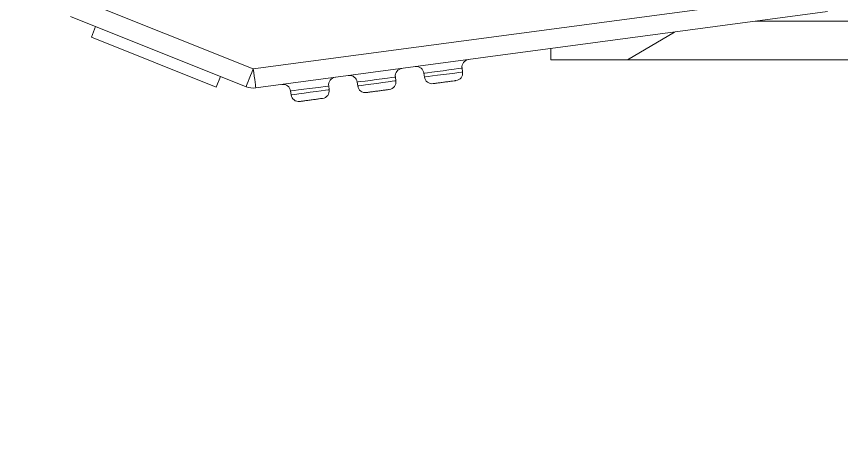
# Model space of a CAD drawing. Header units: inches. Extents: x 0.54 to 10.46, y 0.74 to 7.76.
# Drawn here: x 9.1228 to 9.2725, y 4.609 to 4.6868 of the extents above; entities that cross this region are included whole.
import ezdxf

# ---------------------------------------------------------------- set-up
doc = ezdxf.new("R2010")
doc.units = ezdxf.units.IN
doc.header["$MEASUREMENT"] = 0
doc.layers.add('BG', color=7, linetype='Continuous')
doc.layers.add('MCG-INT-4FT', color=7, linetype='Continuous')

# ---------------------------------------------------------------- blocks, each defined once
blk = doc.blocks.new('block 3')
at = {"layer": 'BG', "true_color": 0xffffff}
h = blk.add_hatch(color=7, dxfattribs=at)
h.dxf.hatch_style = 2
edge = h.paths.add_edge_path()
edge.add_spline(control_points=[(10.29599, 0.90612), (10.29599, 0.90612), (0.87112, 0.90612), (0.87112, 0.90612), (0.87016, 0.90612), (0.86938, 0.90689), (0.86938, 0.90785), (0.86938, 0.90785), (0.86938, 7.59215), (0.86938, 7.59215), (0.86938, 7.59311), (0.87016, 7.59389), (0.87112, 7.59389), (0.87112, 7.59389), (10.29599, 7.59389), (10.29599, 7.59389), (10.29696, 7.59389), (10.29773, 7.59311), (10.29773, 7.59215), (10.29773, 7.59215), (10.29773, 0.90785), (10.29773, 0.90785), (10.29773, 0.90689), (10.29696, 0.90612), (10.29599, 0.90612)], knot_values=[0, 0, 0, 0, 1, 1, 1, 2, 2, 2, 3, 3, 3, 4, 4, 4, 5, 5, 5, 6, 6, 6, 7, 7, 7, 8, 8, 8, 8], degree=3, periodic=1)
h.paths.add_polyline_path([(0.87286, 0.90959), (10.29426, 0.90959), (10.29426, 7.59042), (0.87286, 7.59042)])
at = {"layer": 'BG', "lineweight": 0}
blk.add_open_spline([(10.29599, 0.90612), (10.29599, 0.90612), (0.87112, 0.90612), (0.87112, 0.90612), (0.87016, 0.90612), (0.86938, 0.90689), (0.86938, 0.90785), (0.86938, 0.90785), (0.86938, 7.59215), (0.86938, 7.59215), (0.86938, 7.59311), (0.87016, 7.59389), (0.87112, 7.59389), (0.87112, 7.59389), (10.29599, 7.59389), (10.29599, 7.59389), (10.29696, 7.59389), (10.29773, 7.59311), (10.29773, 7.59215), (10.29773, 7.59215), (10.29773, 0.90785), (10.29773, 0.90785), (10.29773, 0.90689), (10.29696, 0.90612), (10.29599, 0.90612)], degree=3, knots=[0, 0, 0, 0, 1, 1, 1, 2, 2, 2, 3, 3, 3, 4, 4, 4, 5, 5, 5, 6, 6, 6, 7, 7, 7, 8, 8, 8, 8], dxfattribs=at)
blk = doc.blocks.new('block 2')
at = {"layer": 'BG'}
blk.add_blockref('block 3', (0, 0), dxfattribs=at)
blk = doc.blocks.new('block 69')
at = {"layer": 'BG', "true_color": 0xffffff}
h = blk.add_hatch(color=7, dxfattribs=at)
h.dxf.hatch_style = 2
edge = h.paths.add_edge_path()
edge.add_spline(control_points=[(10.46309, 0.739), (10.46309, 0.739), (0.53691, 0.739), (0.53691, 0.739), (0.53595, 0.739), (0.53517, 0.73978), (0.53517, 0.74074), (0.53517, 0.74074), (0.53517, 7.75926), (0.53517, 7.75926), (0.53517, 7.76022), (0.53595, 7.761), (0.53691, 7.761), (0.53691, 7.761), (10.46309, 7.761), (10.46309, 7.761), (10.46406, 7.761), (10.46483, 7.76022), (10.46483, 7.75926), (10.46483, 7.75926), (10.46483, 0.74074), (10.46483, 0.74074), (10.46483, 0.73978), (10.46406, 0.739), (10.46309, 0.739)], knot_values=[0, 0, 0, 0, 1, 1, 1, 2, 2, 2, 3, 3, 3, 4, 4, 4, 5, 5, 5, 6, 6, 6, 7, 7, 7, 8, 8, 8, 8], degree=3, periodic=1)
h.paths.add_polyline_path([(0.53864, 0.74248), (10.46136, 0.74248), (10.46136, 7.75752), (0.53864, 7.75752)])
at = {"layer": 'BG', "lineweight": 0}
blk.add_open_spline([(10.46309, 0.739), (10.46309, 0.739), (0.53691, 0.739), (0.53691, 0.739), (0.53595, 0.739), (0.53517, 0.73978), (0.53517, 0.74074), (0.53517, 0.74074), (0.53517, 7.75926), (0.53517, 7.75926), (0.53517, 7.76022), (0.53595, 7.761), (0.53691, 7.761), (0.53691, 7.761), (10.46309, 7.761), (10.46309, 7.761), (10.46406, 7.761), (10.46483, 7.76022), (10.46483, 7.75926), (10.46483, 7.75926), (10.46483, 0.74074), (10.46483, 0.74074), (10.46483, 0.73978), (10.46406, 0.739), (10.46309, 0.739)], degree=3, knots=[0, 0, 0, 0, 1, 1, 1, 2, 2, 2, 3, 3, 3, 4, 4, 4, 5, 5, 5, 6, 6, 6, 7, 7, 7, 8, 8, 8, 8], dxfattribs=at)
blk = doc.blocks.new('block 68')
at = {"layer": 'BG'}
blk.add_blockref('block 69', (0, 0), dxfattribs=at)
blk = doc.blocks.new('block 1944')
at = {"layer": 'MCG-INT-4FT', "color": 7, "lineweight": 5, "true_color": 0xffffff}
blk.add_lwpolyline([(9.16579, 4.67728), (9.16588, 4.67661), (9.16597, 4.67596), (9.16605, 4.67536), (9.16612, 4.67484), (9.16617, 4.67441), (9.16622, 4.67409), (9.16624, 4.67389), (9.16625, 4.67383)], dxfattribs=at)
blk = doc.blocks.new('block 1945')
at = {"layer": 'MCG-INT-4FT', "color": 7, "lineweight": 5, "true_color": 0xffffff}
blk.add_open_spline([(9.1645, 4.67405), (9.16505, 4.67382), (9.16566, 4.67375), (9.16625, 4.67383)], degree=3, dxfattribs=at)
blk = doc.blocks.new('block 1946')
at = {"layer": 'MCG-INT-4FT', "color": 7, "lineweight": 5, "true_color": 0xffffff}
blk.add_open_spline([(9.1645, 4.67405), (9.16452, 4.67411), (9.16459, 4.67429), (9.16459, 4.67429), (9.16459, 4.67429), (9.16471, 4.67459), (9.16471, 4.67459), (9.16471, 4.67459), (9.16488, 4.67499), (9.16488, 4.67499), (9.16488, 4.67499), (9.16507, 4.67549), (9.16507, 4.67549), (9.16507, 4.67549), (9.1653, 4.67605), (9.1653, 4.67605), (9.1653, 4.67605), (9.16554, 4.67665), (9.16554, 4.67665), (9.16554, 4.67665), (9.16579, 4.67728), (9.16579, 4.67728)], degree=3, knots=[0, 0, 0, 0, 1, 1, 1, 2, 2, 2, 3, 3, 3, 4, 4, 4, 5, 5, 5, 6, 6, 6, 7, 7, 7, 7], dxfattribs=at)
blk = doc.blocks.new('block 1947')
at = {"layer": 'MCG-INT-4FT', "color": 7, "lineweight": 5, "true_color": 0xffffff}
blk.add_lwpolyline([(9.26998, 4.69118), (9.16579, 4.67728)], dxfattribs=at)
blk = doc.blocks.new('block 1948')
at = {"layer": 'MCG-INT-4FT', "color": 7, "lineweight": 5, "true_color": 0xffffff}
blk.add_lwpolyline([(9.16579, 4.67728), (9.13396, 4.69002)], dxfattribs=at)
blk = doc.blocks.new('block 1957')
at = {"layer": 'MCG-INT-4FT', "color": 7, "lineweight": 5, "true_color": 0xffffff}
blk.add_lwpolyline([(9.13266, 4.68678), (9.1645, 4.67405)], dxfattribs=at)
blk = doc.blocks.new('block 1959')
at = {"layer": 'MCG-INT-4FT', "color": 7, "lineweight": 5, "true_color": 0xffffff}
blk.add_lwpolyline([(9.26998, 4.68766), (9.16625, 4.67383)], dxfattribs=at)
blk = doc.blocks.new('block 1966')
at = {"layer": 'MCG-INT-4FT', "color": 7, "lineweight": 5, "true_color": 0xffffff}
blk.add_open_spline([(9.17256, 4.67326), (9.17246, 4.67402), (9.17176, 4.67456), (9.17099, 4.67446)], degree=3, dxfattribs=at)
blk = doc.blocks.new('block 1967')
at = {"layer": 'MCG-INT-4FT', "color": 7, "lineweight": 5, "true_color": 0xffffff}
blk.add_open_spline([(9.18067, 4.67575), (9.17991, 4.67565), (9.17937, 4.67495), (9.17948, 4.67418)], degree=3, dxfattribs=at)
blk = doc.blocks.new('block 1968')
at = {"layer": 'MCG-INT-4FT', "color": 7, "lineweight": 5, "true_color": 0xffffff}
blk.add_lwpolyline([(9.17948, 4.67418), (9.17931, 4.67416), (9.17881, 4.67409), (9.17805, 4.67399), (9.17709, 4.67386), (9.17602, 4.67372), (9.17495, 4.67358), (9.17399, 4.67345), (9.17322, 4.67335), (9.17273, 4.67328), (9.17256, 4.67326)], dxfattribs=at)
blk = doc.blocks.new('block 1970')
at = {"layer": 'MCG-INT-4FT', "color": 7, "lineweight": 5, "true_color": 0xffffff}
blk.add_lwpolyline([(9.17265, 4.67257), (9.17282, 4.67259), (9.17331, 4.67266), (9.17408, 4.67276), (9.17504, 4.67289), (9.17611, 4.67303), (9.17718, 4.67317), (9.17814, 4.6733), (9.17891, 4.6734), (9.1794, 4.67347), (9.17957, 4.67349)], dxfattribs=at)
blk = doc.blocks.new('block 1971')
at = {"layer": 'MCG-INT-4FT', "color": 7, "lineweight": 5, "true_color": 0xffffff}
blk.add_open_spline([(9.17837, 4.67192), (9.17913, 4.67203), (9.17967, 4.67273), (9.17957, 4.67349)], degree=3, dxfattribs=at)
blk = doc.blocks.new('block 1972')
at = {"layer": 'MCG-INT-4FT', "color": 7, "lineweight": 5, "true_color": 0xffffff}
blk.add_open_spline([(9.17422, 4.67137), (9.17425, 4.67138), (9.17428, 4.67138), (9.17438, 4.67139), (9.17443, 4.6714), (9.1745, 4.67141), (9.17457, 4.67142), (9.17465, 4.67143), (9.17473, 4.67144), (9.17483, 4.67145), (9.17502, 4.67148), (9.17525, 4.67151), (9.1755, 4.67154), (9.17575, 4.67158), (9.17602, 4.67161), (9.17629, 4.67165), (9.17657, 4.67168), (9.17684, 4.67172), (9.17709, 4.67175), (9.17734, 4.67179), (9.17757, 4.67182), (9.17776, 4.67184), (9.17795, 4.67187), (9.17811, 4.67189), (9.17821, 4.6719), (9.1783, 4.67192), (9.17834, 4.67192), (9.17837, 4.67192)], degree=3, knots=[0, 0, 0, 0, 1, 1, 1, 2, 2, 2, 3, 3, 3, 4, 4, 4, 5, 5, 5, 6, 6, 6, 7, 7, 7, 8, 8, 8, 9, 9, 9, 9], dxfattribs=at)
blk = doc.blocks.new('block 1973')
at = {"layer": 'MCG-INT-4FT', "color": 7, "lineweight": 5, "true_color": 0xffffff}
blk.add_open_spline([(9.17265, 4.67257), (9.17275, 4.67181), (9.17346, 4.67127), (9.17422, 4.67137)], degree=3, dxfattribs=at)
blk = doc.blocks.new('block 1974')
at = {"layer": 'MCG-INT-4FT', "color": 7, "lineweight": 5, "true_color": 0xffffff}
blk.add_lwpolyline([(9.17948, 4.67418), (9.17957, 4.67349)], dxfattribs=at)
blk = doc.blocks.new('block 1975')
at = {"layer": 'MCG-INT-4FT', "color": 7, "lineweight": 5, "true_color": 0xffffff}
blk.add_lwpolyline([(9.17265, 4.67257), (9.17256, 4.67326)], dxfattribs=at)
blk = doc.blocks.new('block 1976')
at = {"layer": 'MCG-INT-4FT', "color": 7, "lineweight": 5, "true_color": 0xffffff}
blk.add_open_spline([(9.18466, 4.67487), (9.18456, 4.67564), (9.18386, 4.67617), (9.18309, 4.67607)], degree=3, dxfattribs=at)
blk = doc.blocks.new('block 1977')
at = {"layer": 'MCG-INT-4FT', "color": 7, "lineweight": 5, "true_color": 0xffffff}
blk.add_open_spline([(9.19277, 4.67736), (9.19201, 4.67726), (9.19147, 4.67656), (9.19157, 4.6758)], degree=3, dxfattribs=at)
blk = doc.blocks.new('block 1978')
at = {"layer": 'MCG-INT-4FT', "color": 7, "lineweight": 5, "true_color": 0xffffff}
blk.add_lwpolyline([(9.19157, 4.6758), (9.19141, 4.67577), (9.19091, 4.67571), (9.19015, 4.67561), (9.18919, 4.67548), (9.18812, 4.67534), (9.18705, 4.67519), (9.18609, 4.67506), (9.18532, 4.67496), (9.18483, 4.6749), (9.18466, 4.67487)], dxfattribs=at)
blk = doc.blocks.new('block 1979')
at = {"layer": 'MCG-INT-4FT', "color": 7, "lineweight": 5, "true_color": 0xffffff}
blk.add_lwpolyline([(9.18475, 4.67418), (9.18492, 4.67421), (9.18541, 4.67427), (9.18618, 4.67437), (9.18714, 4.6745), (9.18821, 4.67464), (9.18928, 4.67479), (9.19024, 4.67491), (9.19101, 4.67502), (9.1915, 4.67508), (9.19167, 4.6751)], dxfattribs=at)
blk = doc.blocks.new('block 1980')
at = {"layer": 'MCG-INT-4FT', "color": 7, "lineweight": 5, "true_color": 0xffffff}
blk.add_open_spline([(9.19047, 4.67354), (9.19123, 4.67364), (9.19177, 4.67434), (9.19167, 4.6751)], degree=3, dxfattribs=at)
blk = doc.blocks.new('block 1981')
at = {"layer": 'MCG-INT-4FT', "color": 7, "lineweight": 5, "true_color": 0xffffff}
blk.add_open_spline([(9.18632, 4.67298), (9.18635, 4.67299), (9.18638, 4.67299), (9.18648, 4.67301), (9.18653, 4.67301), (9.1866, 4.67302), (9.18667, 4.67303), (9.18675, 4.67304), (9.18683, 4.67305), (9.18693, 4.67307), (9.18712, 4.67309), (9.18735, 4.67312), (9.1876, 4.67316), (9.18785, 4.67319), (9.18812, 4.67322), (9.18839, 4.67326), (9.18867, 4.6733), (9.18894, 4.67333), (9.18919, 4.67337), (9.18944, 4.6734), (9.18967, 4.67343), (9.18986, 4.67346), (9.19005, 4.67348), (9.19021, 4.6735), (9.19031, 4.67352), (9.1904, 4.67353), (9.19044, 4.67353), (9.19047, 4.67354)], degree=3, knots=[0, 0, 0, 0, 1, 1, 1, 2, 2, 2, 3, 3, 3, 4, 4, 4, 5, 5, 5, 6, 6, 6, 7, 7, 7, 8, 8, 8, 9, 9, 9, 9], dxfattribs=at)
blk = doc.blocks.new('block 1982')
at = {"layer": 'MCG-INT-4FT', "color": 7, "lineweight": 5, "true_color": 0xffffff}
blk.add_open_spline([(9.18475, 4.67418), (9.18485, 4.67342), (9.18556, 4.67288), (9.18632, 4.67298)], degree=3, dxfattribs=at)
blk = doc.blocks.new('block 1983')
at = {"layer": 'MCG-INT-4FT', "color": 7, "lineweight": 5, "true_color": 0xffffff}
blk.add_lwpolyline([(9.19157, 4.6758), (9.19167, 4.6751)], dxfattribs=at)
blk = doc.blocks.new('block 1984')
at = {"layer": 'MCG-INT-4FT', "color": 7, "lineweight": 5, "true_color": 0xffffff}
blk.add_lwpolyline([(9.18475, 4.67418), (9.18466, 4.67487)], dxfattribs=at)
blk = doc.blocks.new('block 1985')
at = {"layer": 'MCG-INT-4FT', "color": 7, "lineweight": 5, "true_color": 0xffffff}
blk.add_open_spline([(9.19676, 4.67649), (9.19666, 4.67725), (9.19596, 4.67779), (9.19519, 4.67769)], degree=3, dxfattribs=at)
blk = doc.blocks.new('block 1986')
at = {"layer": 'MCG-INT-4FT', "color": 7, "lineweight": 5, "true_color": 0xffffff}
blk.add_open_spline([(9.20487, 4.67898), (9.20411, 4.67887), (9.20357, 4.67817), (9.20367, 4.67741)], degree=3, dxfattribs=at)
blk = doc.blocks.new('block 1987')
at = {"layer": 'MCG-INT-4FT', "color": 7, "lineweight": 5, "true_color": 0xffffff}
blk.add_lwpolyline([(9.20367, 4.67741), (9.20351, 4.67739), (9.20301, 4.67732), (9.20225, 4.67722), (9.20129, 4.67709), (9.20022, 4.67695), (9.19915, 4.67681), (9.19819, 4.67668), (9.19742, 4.67658), (9.19693, 4.67651), (9.19676, 4.67649)], dxfattribs=at)
blk = doc.blocks.new('block 1988')
at = {"layer": 'MCG-INT-4FT', "color": 7, "lineweight": 5, "true_color": 0xffffff}
blk.add_lwpolyline([(9.19685, 4.6758), (9.19702, 4.67582), (9.19751, 4.67588), (9.19828, 4.67599), (9.19924, 4.67611), (9.20031, 4.67626), (9.20138, 4.6764), (9.20234, 4.67653), (9.20311, 4.67663), (9.2036, 4.6767), (9.20377, 4.67672)], dxfattribs=at)
blk = doc.blocks.new('block 1989')
at = {"layer": 'MCG-INT-4FT', "color": 7, "lineweight": 5, "true_color": 0xffffff}
blk.add_open_spline([(9.20257, 4.67515), (9.20333, 4.67525), (9.20387, 4.67595), (9.20377, 4.67672)], degree=3, dxfattribs=at)
blk = doc.blocks.new('block 1990')
at = {"layer": 'MCG-INT-4FT', "color": 7, "lineweight": 5, "true_color": 0xffffff}
blk.add_open_spline([(9.19842, 4.6746), (9.19845, 4.6746), (9.19848, 4.67461), (9.19858, 4.67462), (9.19863, 4.67463), (9.1987, 4.67463), (9.19877, 4.67464), (9.19885, 4.67465), (9.19893, 4.67467), (9.19903, 4.67468), (9.19922, 4.6747), (9.19945, 4.67473), (9.1997, 4.67477), (9.19995, 4.6748), (9.20022, 4.67484), (9.20049, 4.67487), (9.20077, 4.67491), (9.20104, 4.67495), (9.20129, 4.67498), (9.20154, 4.67501), (9.20177, 4.67504), (9.20196, 4.67507), (9.20215, 4.6751), (9.20231, 4.67512), (9.20241, 4.67513), (9.2025, 4.67514), (9.20254, 4.67515), (9.20257, 4.67515)], degree=3, knots=[0, 0, 0, 0, 1, 1, 1, 2, 2, 2, 3, 3, 3, 4, 4, 4, 5, 5, 5, 6, 6, 6, 7, 7, 7, 8, 8, 8, 9, 9, 9, 9], dxfattribs=at)
blk = doc.blocks.new('block 1991')
at = {"layer": 'MCG-INT-4FT', "color": 7, "lineweight": 5, "true_color": 0xffffff}
blk.add_open_spline([(9.19685, 4.6758), (9.19695, 4.67503), (9.19766, 4.6745), (9.19842, 4.6746)], degree=3, dxfattribs=at)
blk = doc.blocks.new('block 1992')
at = {"layer": 'MCG-INT-4FT', "color": 7, "lineweight": 5, "true_color": 0xffffff}
blk.add_lwpolyline([(9.20367, 4.67741), (9.20377, 4.67672)], dxfattribs=at)
blk = doc.blocks.new('block 1993')
at = {"layer": 'MCG-INT-4FT', "color": 7, "lineweight": 5, "true_color": 0xffffff}
blk.add_lwpolyline([(9.19676, 4.67649), (9.19685, 4.6758)], dxfattribs=at)
blk = doc.blocks.new('block 1994')
at = {"layer": 'MCG-INT-4FT', "color": 7, "lineweight": 5, "true_color": 0xffffff}
blk.add_lwpolyline([(9.15908, 4.67396), (9.15986, 4.6759)], dxfattribs=at)
blk = doc.blocks.new('block 1995')
at = {"layer": 'MCG-INT-4FT', "color": 7, "lineweight": 5, "true_color": 0xffffff}
blk.add_lwpolyline([(9.15908, 4.67396), (9.13642, 4.68302)], dxfattribs=at)
blk = doc.blocks.new('block 1996')
at = {"layer": 'MCG-INT-4FT', "color": 7, "lineweight": 5, "true_color": 0xffffff}
blk.add_lwpolyline([(9.13642, 4.68302), (9.13719, 4.68497)], dxfattribs=at)
blk = doc.blocks.new('block 2006')
at = {"layer": 'MCG-INT-4FT', "color": 7, "lineweight": 5, "true_color": 0xffffff}
blk.add_lwpolyline([(9.28044, 4.68591), (9.2569, 4.68591)], dxfattribs=at)
blk = doc.blocks.new('block 2007')
at = {"layer": 'MCG-INT-4FT', "color": 7, "lineweight": 5, "true_color": 0xffffff}
blk.add_lwpolyline([(9.24224, 4.68396), (9.2337, 4.67894)], dxfattribs=at)
blk = doc.blocks.new('block 2008')
at = {"layer": 'MCG-INT-4FT', "color": 7, "lineweight": 5, "true_color": 0xffffff}
blk.add_lwpolyline([(9.21975, 4.67894), (9.2337, 4.67894)], dxfattribs=at)
blk = doc.blocks.new('block 2009')
at = {"layer": 'MCG-INT-4FT', "color": 7, "lineweight": 5, "true_color": 0xffffff}
blk.add_lwpolyline([(9.21975, 4.68096), (9.21975, 4.67894)], dxfattribs=at)
blk = doc.blocks.new('block 2014')
at = {"layer": 'MCG-INT-4FT', "color": 7, "lineweight": 5, "true_color": 0xffffff}
blk.add_lwpolyline([(9.2337, 4.67894), (9.33275, 4.67894)], dxfattribs=at)

msp = doc.modelspace()

# ---------------------------------------------------------------- block references
at = {"layer": 'BG'}
for name in ['block 68', 'block 2']:
    msp.add_blockref(name, (0, 0), dxfattribs=at)
at = {"layer": 'MCG-INT-4FT'}
for name in ['block 1947', 'block 1948', 'block 1959', 'block 1957', 'block 1996', 'block 2006', 'block 2007', 'block 1995', 'block 2009', 'block 1986', 'block 2008', 'block 2014', 'block 1946', 'block 1944', 'block 1977', 'block 1985', 'block 1987', 'block 1992', 'block 1994', 'block 1967', 'block 1976', 'block 1978', 'block 1983', 'block 1993', 'block 1988', 'block 1991', 'block 1989', 'block 1966', 'block 1968', 'block 1974', 'block 1984', 'block 1979', 'block 1982', 'block 1980', 'block 1990', 'block 1945', 'block 1975', 'block 1970', 'block 1971', 'block 1981', 'block 1973', 'block 1972']:
    msp.add_blockref(name, (0, 0), dxfattribs=at)

doc.saveas('drawing.dxf')
